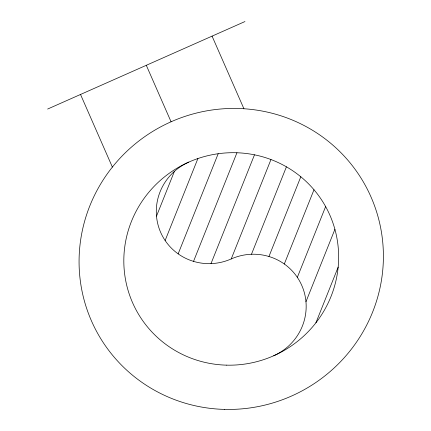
<?xml version="1.0" encoding="UTF-8"?>
<svg xmlns="http://www.w3.org/2000/svg" width="431" height="431" viewBox="0 0 431 431"><rect width="100%" height="100%" fill="white"/><g stroke="black" fill="none" stroke-linecap="round" stroke-linejoin="round"><path stroke-width="0.65" d="M156.501 216.152L174.393 171.393M165.132 240.514L197.899 158.543M178.159 253.864L218.188 153.727M193.524 261.375L236.942 152.757M210.996 263.616L254.489 154.815M188.762 162.121A53.972 52.851 -29.3 0 0 160.666 232.401A53.972 52.851 -29.3 0 0 231.231 258.939L270.97 159.54M251.472 254.258L286.421 166.824M268.944 256.504L300.811 176.775M284.309 264.009L313.994 189.753M297.336 277.365L325.631 206.584M305.967 301.727L334.909 229.324M315.912 322.792L338.163 267.134M47.636 109.048L244.959 21.55M212.068 36.134L243.919 108.747M146.298 65.296L171.069 121.774M80.522 94.464L112.372 167.077M231.231 258.939A53.972 52.851 -29.3 0 1 301.797 285.473A53.972 52.851 -29.3 0 1 273.701 355.758M224.276 409.391A152.924 149.746 -29.3 0 0 366.355 187.334A152.924 149.746 -29.3 0 0 103.068 180.088A152.924 149.746 -29.3 0 0 224.276 409.391M226.323 365.143A107.944 105.703 -29.3 0 0 326.612 208.394A107.944 105.703 -29.3 0 0 140.765 203.276A107.944 105.703 -29.3 0 0 226.323 365.143"/></g></svg>
